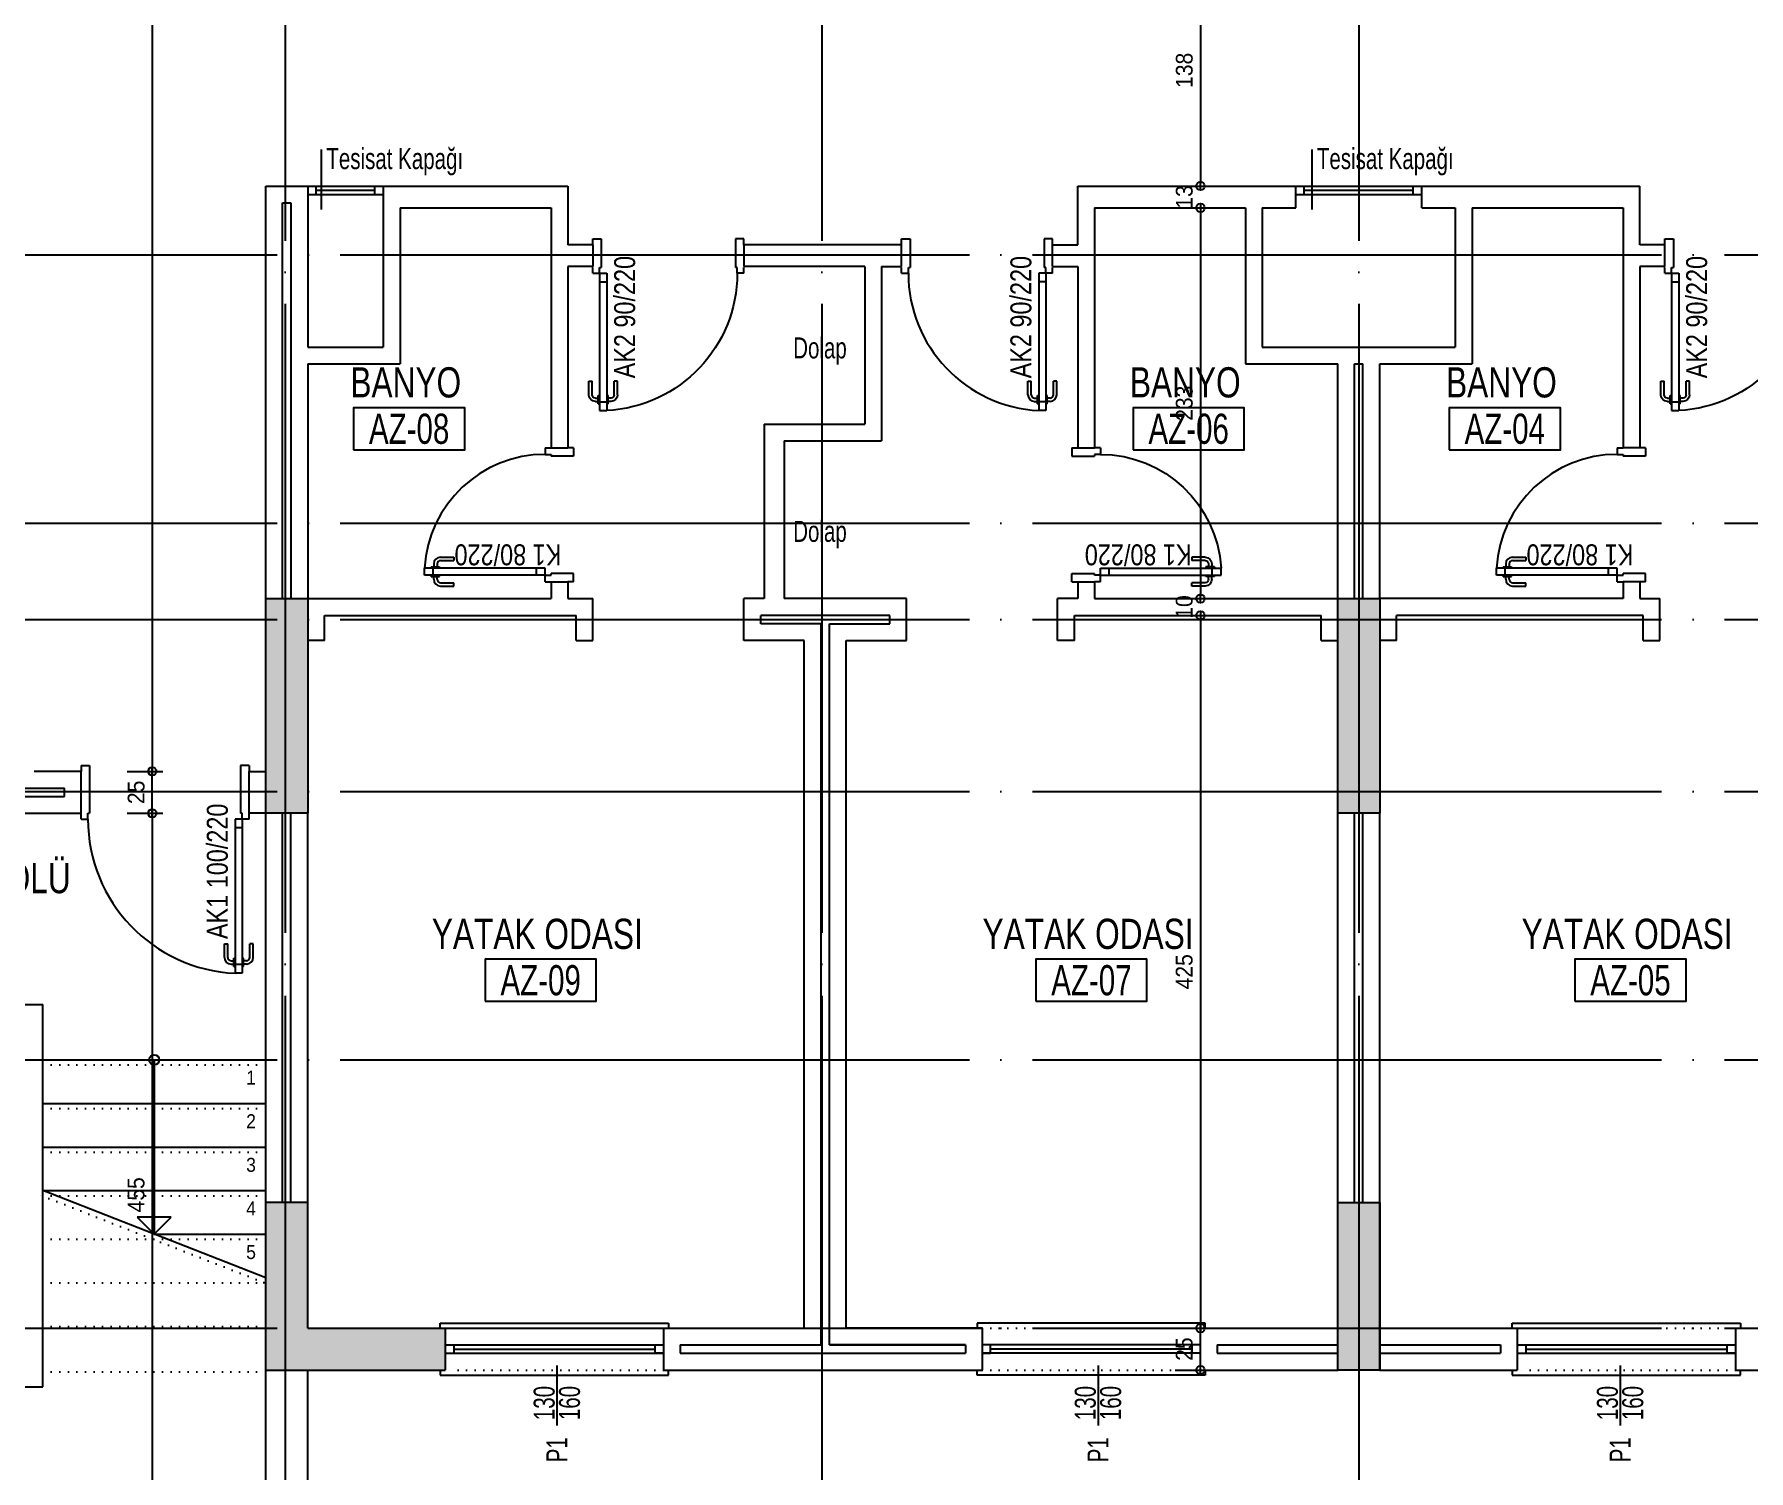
# Model space of a CAD drawing. Extents: x 460786 to 545292, y 30998 to 41694.
# Drawn here: x 466680 to 467702, y 38162 to 39019 of the extents above; entities that cross this region are included whole.
import ezdxf
from ezdxf.enums import TextEntityAlignment as Align

# ---------------------------------------------------------------- set-up
doc = ezdxf.new("R2010")
doc.units = 0
doc.header["$LTSCALE"] = 50
doc.header["$MEASUREMENT"] = 0
doc.header["$PDMODE"] = 35
doc.linetypes.add('DASHDOT', pattern=[5.5, 5, -0.25, 0, -0.25])
doc.linetypes.add('DASHED', pattern=[0.1, 0, -0.1])
doc.layers.get('0').update_dxf_attribs({"linetype": 'CONTINUOUS'})
doc.layers.get('Defpoints').update_dxf_attribs({"linetype": 'CONTINUOUS'})
for name, color, linetype in [('A-Aks Dikey', 12, 'DASHDOT'), ('A-Aks Yatay', 12, 'DASHDOT'), ('A-Betonarme', 6, 'CONTINUOUS'), ('A-Cam', 160, 'CONTINUOUS'), ('A-Dash', 9, 'DASHED'), ('A-Duvar', 7, 'CONTINUOUS'), ('A-Gör 2', 40, 'CONTINUOUS'), ('A-Kapı', 2, 'CONTINUOUS'), ('A-mahal adi', 1, 'CONTINUOUS'), ('A-mahal no', 4, 'CONTINUOUS'), ('A-Merdiven', 11, 'CONTINUOUS'), ('A-Olcu Ic Dikey', 8, 'CONTINUOUS'), ('A-Poz-Kapı', 4, 'CONTINUOUS'), ('A-Poz-Pen', 4, 'CONTINUOUS'), ('A-Tarama 1', 9, 'CONTINUOUS'), ('A-Yazı 2', 205, 'CONTINUOUS'), ('A-Yazı Merdiven', 4, 'CONTINUOUS')]:
    doc.layers.add(name, color=color, linetype=linetype)
doc.styles.add('blkan', font='arial.ttf', dxfattribs={"width": 0.9, "height": 12.5})
doc.styles.get("Standard").update_dxf_attribs({"font": 'arial.ttf', "width": 0.9})
doc.dimstyles.new('EXIT', dxfattribs={"dimscale": 50, "dimtxt": 0.23, "dimasz": 0.03, "dimexe": 0.125, "dimexo": 0.5, "dimgap": 0.09, "dimtad": 1, "dimzin": 1, "dimdsep": 46, "dimtxsty": 'Standard', "dimblk": 'TICK', "dimcen": 0.2, "dimadec": 0, "dimazin": 0, "dimtfac": 1, "dimtix": 1, "dimtofl": 0, "dimtmove": 2, "dimatfit": 3, "dimldrblk": 'TICK', "dimfxl": 1, "dimtolj": 1, "dimtzin": 1, "dimarcsym": 0})

# ---------------------------------------------------------------- blocks, each defined once
blk = doc.blocks.new('poz-pk1')
blk.add_line((24.33, 28.66), (24.33, -5.74))
at = {"width": 0.7}
for p in [(17.04, 9.96), (31.55, 9.96)]:
    blk.add_attdef('YAZı', text='', height=12, rotation=90, dxfattribs=at).set_placement(p, align=Align.MIDDLE_CENTER)
blk.add_attdef('POZ', text='', height=12, dxfattribs=at).set_placement((24.33, -14.42), align=Align.MIDDLE_CENTER)
blk = doc.blocks.new('kapı L 90p 13.5')
at = {"ltscale": 20}
for p, q in [((1.5, 74.9), (3.2, 74.9)), ((1.5, 72.9), (3.2, 72.9)), ((3.2, 76.4), (4, 76.4)), ((3.2, 76.4), (3.2, 71.4)), ((4, 80.4), (8.2, 80.4)), ((4, -1.5), (4, 80.4)), ((4, 75.2), (8.2, 75.2)), ((8.2, -1.5), (8.2, 80.4)), ((9, 76.4), (8.2, 76.4)), ((9, 76.4), (9, 71.4)), ((10.7, 74.9), (9, 74.9)), ((10.7, 72.9), (9, 72.9)), ((-2.5, 70.9), (-2.5, 62.9)), ((-2.5, 62.9), (-0.5, 62.9)), ((-0.5, 70.9), (-0.5, 62.9)), ((3.2, 71.4), (4, 71.4)), ((3.2, 71.4), (4, 71.4)), ((9, 71.4), (8.2, 71.4)), ((12.7, 70.9), (12.7, 62.9)), ((14.7, 62.9), (12.7, 62.9)), ((14.7, 70.9), (14.7, 62.9)), ((4, 3.7), (8.2, 3.7)), ((0, -1.5), (4, -1.5)), ((0, -1.5), (0, -5)), ((4, -1.5), (8.2, -1.5)), ((4, -1.5), (4, -5)), ((4, -5), (5, -5)), ((5, -22), (5, -5)), ((85, -22), (85, -5)), ((86, -5), (85, -5)), ((90, -1.5), (86, -1.5)), ((86, -1.5), (86, -5)), ((90, -1.5), (90, -5))]:
    blk.add_line(p, q, dxfattribs=at)
for p, q in [((0, -18.5), (0, -22)), ((90, -18.5), (90, -22)), ((0, -22), (5, -22)), ((90, -22), (85, -22))]:
    blk.add_line(p, q)
for centre, radius, start, end in [((1.5, 70.9), 4, 90, 180), ((1.5, 70.9), 2, 90, 180), ((10.7, 70.9), 4, 0, 90), ((10.7, 70.9), 2, 0, 90)]:
    blk.add_arc(centre, radius, start, end, dxfattribs=at)
blk.add_arc((4, -1.5), 82, 0, 87.0641)
at = {"layer": 'A-Poz-Kapı', "width": 0.8}
blk.add_attdef('POZNO', (25, -18.5), '', height=12.5, rotation=90, dxfattribs=at)
blk = doc.blocks.new('kapı L 80p 10')
at = {"ltscale": 20}
for p, q in [((4, 75.4), (8.2, 75.4)), ((4, 3.5), (4, 75.4)), ((8.2, 3.5), (8.2, 75.4)), ((-2.5, 65.9), (-2.5, 57.9)), ((-0.5, 65.9), (-0.5, 57.9)), ((1.5, 69.9), (3.2, 69.9)), ((1.5, 67.9), (3.2, 67.9)), ((3.2, 71.4), (4, 71.4)), ((3.2, 71.4), (3.2, 66.4)), ((3.2, 66.4), (4, 66.4)), ((3.2, 66.4), (4, 66.4)), ((4, 70.2), (8.2, 70.2)), ((9, 71.4), (8.2, 71.4)), ((9, 66.4), (8.2, 66.4)), ((9, 71.4), (9, 66.4)), ((10.7, 69.9), (9, 69.9)), ((10.7, 67.9), (9, 67.9)), ((12.7, 65.9), (12.7, 57.9)), ((14.7, 65.9), (14.7, 57.9)), ((-2.5, 57.9), (-0.5, 57.9)), ((14.7, 57.9), (12.7, 57.9)), ((0, 3.5), (4, 3.5)), ((0, 3.5), (0, 0)), ((4, 8.7), (8.2, 8.7)), ((4, 3.5), (8.2, 3.5)), ((4, 3.5), (4, 0)), ((80, 3.5), (76, 3.5)), ((76, 3.5), (76, 0)), ((80, 3.5), (80, 0)), ((0, -13.5), (0, -10)), ((4, 0), (5, 0)), ((5, -13.5), (5, 0)), ((75, -13.5), (75, 0)), ((76, 0), (75, 0)), ((80, -13.5), (80, -10)), ((0, -13.5), (5, -13.5)), ((80, -13.5), (75, -13.5))]:
    blk.add_line(p, q, dxfattribs=at)
blk.add_arc((4, 3.5), 72, 360, 86.6558)
for centre, radius, start, end in [((1.5, 65.9), 4, 90, 180), ((1.5, 65.9), 2, 90, 180), ((10.7, 65.9), 4, 0, 90), ((10.7, 65.9), 2, 0, 90)]:
    blk.add_arc(centre, radius, start, end, dxfattribs=at)
at = {"layer": 'A-Poz-Kapı', "width": 0.8}
blk.add_attdef('POZNO', (30.2, -10), '', height=12.5, rotation=90, dxfattribs=at)
blk = doc.blocks.new('mahal adı')
at = {"layer": 'A-mahal no'}
blk.add_lwpolyline([(-75.6, -73.4), (89.9, -73.4), (89.9, -10.9), (-75.6, -10.9)], close=True, dxfattribs=at)
at = {"layer": 'A-mahal adi', "width": 0.75}
for p in [(2.1, 88.8), (2.1, 27)]:
    blk.add_attdef('MAHALADI', text='', height=45, dxfattribs=at).set_placement(p, align=Align.MIDDLE_CENTER)
at = {"layer": 'A-mahal no', "width": 0.7}
blk.add_attdef('MAHALNO', text='', height=45, dxfattribs=at).set_placement((7.1, -42.1), align=Align.MIDDLE_CENTER)
blk = doc.blocks.new('kapı L 100p 25')
at = {"ltscale": 20}
for p, q in [((4, 95.4), (8.2, 95.4)), ((4, 3.5), (4, 95.4)), ((8.2, 3.5), (8.2, 95.4)), ((-2.5, 85.9), (-2.5, 77.9)), ((-0.5, 85.9), (-0.5, 77.9)), ((1.5, 89.9), (3.2, 89.9)), ((1.5, 87.9), (3.2, 87.9)), ((3.2, 91.4), (4, 91.4)), ((3.2, 91.4), (3.2, 86.4)), ((3.2, 86.4), (4, 86.4)), ((3.2, 86.4), (4, 86.4)), ((4, 90.2), (8.2, 90.2)), ((9, 91.4), (8.2, 91.4)), ((9, 86.4), (8.2, 86.4)), ((9, 91.4), (9, 86.4)), ((10.7, 89.9), (9, 89.9)), ((10.7, 87.9), (9, 87.9)), ((12.7, 85.9), (12.7, 77.9)), ((14.7, 85.9), (14.7, 77.9)), ((-2.5, 77.9), (-0.5, 77.9)), ((14.7, 77.9), (12.7, 77.9)), ((0, 3.5), (4, 3.5)), ((0, 3.5), (0, 0)), ((4, 8.7), (8.2, 8.7)), ((4, 3.5), (8.2, 3.5)), ((4, 3.5), (4, 0)), ((100, 3.5), (96, 3.5)), ((96, 3.5), (96, 0)), ((100, 3.5), (100, 0)), ((4, 0), (5, 0)), ((5, -28.5), (5, 0)), ((95, -28.5), (95, 0)), ((96, 0), (95, 0)), ((0, -28.5), (0, -25)), ((0, -28.5), (5, -28.5)), ((100, -28.5), (95, -28.5)), ((100, -28.5), (100, -25))]:
    blk.add_line(p, q, dxfattribs=at)
blk.add_arc((4, 3.5), 92, 0, 87.3834)
for centre, radius, start, end in [((1.5, 85.9), 4, 90, 180), ((1.5, 85.9), 2, 90, 180), ((10.7, 85.9), 4, 0, 90), ((10.7, 85.9), 2, 0, 90)]:
    blk.add_arc(centre, radius, start, end, dxfattribs=at)
at = {"layer": 'A-Poz-Kapı', "width": 0.8}
blk.add_attdef('POZNO', (30.2, -13.5), '', height=12.5, rotation=90, dxfattribs=at)
blk = doc.blocks.new('TICK', base_point=(53.7, 38.06))
blk.add_line((55.37, 38.06), (52.04, 38.06))
blk.add_circle((53.7, 38.06), 1.67)
blk = doc.blocks.new('*D685')
at = {"layer": 'A-Olcu Ic Dikey', "color": 0, "lineweight": -2, "transparency": 16777216}
for p, q in [((466735.5, 40806.5), (466756.8, 40806.5)), ((466750.5, 40805), (466750.5, 38581)), ((466735.5, 38579.5), (466756.8, 38579.5))]:
    blk.add_line(p, q, dxfattribs=at)
at = {"layer": 'Defpoints', "color": 0, "transparency": 16777216}
for p in [(466710.5, 40806.5), (466710.5, 38579.5), (466750.5, 38579.5)]:
    blk.add_point(p, dxfattribs=at)
at = {"layer": 'A-Olcu Ic Dikey', "color": 0, "lineweight": -2, "transparency": 16777216, "xscale": 1.5, "yscale": 1.5, "zscale": 1.5}
for p, rotation in [((466750.5, 40806.5), 90), ((466750.5, 38579.5), 270)]:
    blk.add_blockref('TICK', p, dxfattribs=dict(at, rotation=rotation))
at = {"layer": 'A-Olcu Ic Dikey', "color": 0, "transparency": 16777216, "insert": (466741, 39693), "char_height": 10, "attachment_point": 5, "rotation": 90}
blk.add_mtext('\\A1;2227', dxfattribs=at)
blk = doc.blocks.new('*D686')
at = {"layer": 'A-Olcu Ic Dikey', "color": 0, "lineweight": -2, "transparency": 16777216}
for p, q in [((466735.5323, 38579.50245), (466756.7823, 38579.50245)), ((466750.5323, 38556.00245), (466750.5323, 38578.00245)), ((466735.5323, 38554.50245), (466756.7823, 38554.50245))]:
    blk.add_line(p, q, dxfattribs=at)
at = {"layer": 'Defpoints', "color": 0, "transparency": 16777216}
for p in [(466710.5323, 38579.50245), (466750.5323, 38579.50245), (466710.5323, 38554.50245)]:
    blk.add_point(p, dxfattribs=at)
at = {"layer": 'A-Olcu Ic Dikey', "color": 0, "lineweight": -2, "transparency": 16777216, "xscale": 1.5, "yscale": 1.5, "zscale": 1.5}
for p, rotation in [((466750.5323, 38579.50245), 90), ((466750.5323, 38554.50245), 270)]:
    blk.add_blockref('TICK', p, dxfattribs=dict(at, rotation=rotation))
at = {"layer": 'A-Olcu Ic Dikey', "color": 0, "transparency": 16777216, "insert": (466740.92657, 38567.00245), "char_height": 10, "attachment_point": 5, "rotation": 90}
blk.add_mtext('\\A1;25', dxfattribs=at)
blk = doc.blocks.new('*D687')
at = {"layer": 'A-Olcu Ic Dikey', "color": 0, "lineweight": -2, "transparency": 16777216}
for p, q in [((466735.5, 38554.5), (466756.8, 38554.5)), ((466750.5, 38553), (466750.5, 38101)), ((466735.5, 38099.5), (466756.8, 38099.5))]:
    blk.add_line(p, q, dxfattribs=at)
at = {"layer": 'Defpoints', "color": 0, "transparency": 16777216}
for p in [(466710.5, 38554.5), (466710.5, 38099.5), (466750.5, 38099.5)]:
    blk.add_point(p, dxfattribs=at)
at = {"layer": 'A-Olcu Ic Dikey', "color": 0, "lineweight": -2, "transparency": 16777216, "xscale": 1.5, "yscale": 1.5, "zscale": 1.5}
for p, rotation in [((466750.5, 38554.5), 90), ((466750.5, 38099.5), 270)]:
    blk.add_blockref('TICK', p, dxfattribs=dict(at, rotation=rotation))
at = {"layer": 'A-Olcu Ic Dikey', "color": 0, "transparency": 16777216, "insert": (466740.9, 38327), "char_height": 10, "attachment_point": 5, "rotation": 90}
blk.add_mtext('\\A1;455', dxfattribs=at)
blk = doc.blocks.new('*D689')
at = {"layer": 'A-Olcu Ic Dikey', "color": 0, "lineweight": -2, "transparency": 16777216}
for p, q in [((467360.26795, 38672.50245), (467381.51795, 38672.50245)), ((467375.26795, 38671.00245), (467375.26795, 38249.00245)), ((467360.26795, 38247.50245), (467381.51795, 38247.50245))]:
    blk.add_line(p, q, dxfattribs=at)
at = {"layer": 'Defpoints', "color": 0, "transparency": 16777216}
for p in [(467335.26795, 38672.50245), (467335.26795, 38247.50245), (467375.26795, 38247.50245)]:
    blk.add_point(p, dxfattribs=at)
at = {"layer": 'A-Olcu Ic Dikey', "color": 0, "lineweight": -2, "transparency": 16777216, "xscale": 1.5, "yscale": 1.5, "zscale": 1.5}
for p, rotation in [((467375.26795, 38672.50245), 90), ((467375.26795, 38247.50245), 270)]:
    blk.add_blockref('TICK', p, dxfattribs=dict(at, rotation=rotation))
at = {"layer": 'A-Olcu Ic Dikey', "color": 0, "transparency": 16777216, "insert": (467365.66222, 38460.00245), "char_height": 10, "attachment_point": 5, "rotation": 90}
blk.add_mtext('\\A1;425', dxfattribs=at)
blk = doc.blocks.new('*D690')
at = {"layer": 'A-Olcu Ic Dikey', "color": 0, "lineweight": -2, "transparency": 16777216}
for p, q in [((467360.26795, 38247.50245), (467381.51795, 38247.50245)), ((467375.26795, 38224.00245), (467375.26795, 38246.00245)), ((467360.26795, 38222.50245), (467381.51795, 38222.50245))]:
    blk.add_line(p, q, dxfattribs=at)
at = {"layer": 'Defpoints', "color": 0, "transparency": 16777216}
for p in [(467335.26795, 38247.50245), (467375.26795, 38247.50245), (467335.26795, 38222.50245)]:
    blk.add_point(p, dxfattribs=at)
at = {"layer": 'A-Olcu Ic Dikey', "color": 0, "lineweight": -2, "transparency": 16777216, "xscale": 1.5, "yscale": 1.5, "zscale": 1.5}
for p, rotation in [((467375.26795, 38247.50245), 90), ((467375.26795, 38222.50245), 270)]:
    blk.add_blockref('TICK', p, dxfattribs=dict(at, rotation=rotation))
at = {"layer": 'A-Olcu Ic Dikey', "color": 0, "transparency": 16777216, "insert": (467365.66222, 38235.00245), "char_height": 10, "attachment_point": 5, "rotation": 90}
blk.add_mtext('\\A1;25', dxfattribs=at)
blk = doc.blocks.new('*D691')
at = {"layer": 'A-Olcu Ic Dikey', "color": 0, "lineweight": -2, "transparency": 16777216}
for p, q in [((467360.26795, 38682.50245), (467381.51795, 38682.50245)), ((467375.26795, 38684.00245), (467375.26795, 38685.50245)), ((467360.26795, 38672.50245), (467381.51795, 38672.50245)), ((467375.26795, 38671.00245), (467375.26795, 38669.50245))]:
    blk.add_line(p, q, dxfattribs=at)
at = {"layer": 'Defpoints', "color": 0, "transparency": 16777216}
for p in [(467335.26795, 38682.50245), (467375.26795, 38682.50245), (467335.26795, 38672.50245)]:
    blk.add_point(p, dxfattribs=at)
at = {"layer": 'A-Olcu Ic Dikey', "color": 0, "lineweight": -2, "transparency": 16777216, "xscale": 1.5, "yscale": 1.5, "zscale": 1.5}
for p, rotation in [((467375.26795, 38682.50245), 270), ((467375.26795, 38672.50245), 90)]:
    blk.add_blockref('TICK', p, dxfattribs=dict(at, rotation=rotation))
at = {"layer": 'A-Olcu Ic Dikey', "color": 0, "transparency": 16777216, "insert": (467365.66222, 38677.50245), "char_height": 10, "attachment_point": 5, "rotation": 90}
blk.add_mtext('\\A1;10', dxfattribs=at)
blk = doc.blocks.new('*D692')
at = {"layer": 'A-Olcu Ic Dikey', "color": 0, "lineweight": -2, "transparency": 16777216}
for p, q in [((467360.3, 38915.5), (467381.5, 38915.5)), ((467375.3, 38914), (467375.3, 38684)), ((467360.3, 38682.5), (467381.5, 38682.5))]:
    blk.add_line(p, q, dxfattribs=at)
at = {"layer": 'Defpoints', "color": 0, "transparency": 16777216}
for p in [(467335.3, 38915.5), (467335.3, 38682.5), (467375.3, 38682.5)]:
    blk.add_point(p, dxfattribs=at)
at = {"layer": 'A-Olcu Ic Dikey', "color": 0, "lineweight": -2, "transparency": 16777216, "xscale": 1.5, "yscale": 1.5, "zscale": 1.5}
for p, rotation in [((467375.3, 38915.5), 90), ((467375.3, 38682.5), 270)]:
    blk.add_blockref('TICK', p, dxfattribs=dict(at, rotation=rotation))
at = {"layer": 'A-Olcu Ic Dikey', "color": 0, "transparency": 16777216, "insert": (467365.7, 38799), "char_height": 10, "attachment_point": 5, "rotation": 90}
blk.add_mtext('\\A1;233', dxfattribs=at)
blk = doc.blocks.new('*D693')
at = {"layer": 'A-Olcu Ic Dikey', "color": 0, "lineweight": -2, "transparency": 16777216}
for p, q in [((467360.3, 38928.5), (467381.5, 38928.5)), ((467375.3, 38930), (467375.3, 38931.5)), ((467360.3, 38915.5), (467381.5, 38915.5)), ((467375.3, 38914), (467375.3, 38912.5))]:
    blk.add_line(p, q, dxfattribs=at)
at = {"layer": 'Defpoints', "color": 0, "transparency": 16777216}
for p in [(467335.3, 38928.5), (467375.3, 38928.5), (467335.3, 38915.5)]:
    blk.add_point(p, dxfattribs=at)
at = {"layer": 'A-Olcu Ic Dikey', "color": 0, "lineweight": -2, "transparency": 16777216, "xscale": 1.5, "yscale": 1.5, "zscale": 1.5}
for p, rotation in [((467375.3, 38928.5), 270), ((467375.3, 38915.5), 90)]:
    blk.add_blockref('TICK', p, dxfattribs=dict(at, rotation=rotation))
at = {"layer": 'A-Olcu Ic Dikey', "color": 0, "transparency": 16777216, "insert": (467365.7, 38922), "char_height": 10, "attachment_point": 5, "rotation": 90}
blk.add_mtext('\\A1;13', dxfattribs=at)
blk = doc.blocks.new('*D694')
at = {"layer": 'A-Olcu Ic Dikey', "color": 0, "lineweight": -2, "transparency": 16777216}
for p, q in [((467360.3, 39066.5), (467381.5, 39066.5)), ((467375.3, 39065), (467375.3, 38930)), ((467360.3, 38928.5), (467381.5, 38928.5))]:
    blk.add_line(p, q, dxfattribs=at)
at = {"layer": 'Defpoints', "color": 0, "transparency": 16777216}
for p in [(467335.3, 39066.5), (467335.3, 38928.5), (467375.3, 38928.5)]:
    blk.add_point(p, dxfattribs=at)
at = {"layer": 'A-Olcu Ic Dikey', "color": 0, "lineweight": -2, "transparency": 16777216, "xscale": 1.5, "yscale": 1.5, "zscale": 1.5}
for p, rotation in [((467375.3, 39066.5), 90), ((467375.3, 38928.5), 270)]:
    blk.add_blockref('TICK', p, dxfattribs=dict(at, rotation=rotation))
at = {"layer": 'A-Olcu Ic Dikey', "color": 0, "transparency": 16777216, "insert": (467365.7, 38997.5), "char_height": 10, "attachment_point": 5, "rotation": 90}
blk.add_mtext('\\A1;138', dxfattribs=at)

msp = doc.modelspace()

# ---------------------------------------------------------------- hatches: boundary and pattern name
at = {"layer": 'A-Tarama 1'}
h = msp.add_hatch(dxfattribs=at)
h.set_pattern_fill('ANSI33', color=256, scale=30, angle=180, style=0)
h.set_pattern_definition([(225, (696.577, 0), (5.30330086, -5.30330086), []), (225, (691.274, 6e-16), (5.30330086, -5.30330086), [3.75, -1.875])])
h.paths.add_polyline_path([(465995.17, 40179.5), (465920.17, 40179.5), (465920.17, 40154.5), (465995.17, 40154.5)])
h.paths.add_polyline_path([(465945.17, 40474.5), (466070.17, 40474.5), (466070.17, 40499.5), (465920.17, 40499.5), (465920.17, 40392.5), (465945.17, 40392.5)])
h.paths.add_polyline_path([(466430.17, 40499.5), (466333.17, 40499.5), (466333.17, 40474.5), (466430.17, 40474.5)])
h.paths.add_polyline_path([(466685.17, 40499.5), (466660.17, 40499.5), (466660.17, 40371.5), (466685.17, 40371.5)])
h.paths.add_polyline_path([(466430.17, 39860), (466333.17, 39860), (466333.17, 39835), (466430.17, 39835)])
h.paths.add_polyline_path([(466070.17, 39860), (465970.17, 39860), (465970.17, 39835), (466070.17, 39835)])
h.paths.add_polyline_path([(466070.17, 39220), (465970.17, 39220), (465970.17, 39195), (466070.17, 39195)])
h.paths.add_polyline_path([(466430.17, 39220), (466333.17, 39220), (466333.17, 39195), (466430.17, 39195)])
h.paths.add_polyline_path([(465995.17, 38899.5), (465920.17, 38899.5), (465920.17, 38874.5), (465945.17, 38874.5), (465995.17, 38874.5)])
h.paths.add_polyline_path([(466070.17, 38579.5), (465945.17, 38579.5), (465945.17, 38654.5), (465920.17, 38654.5), (465920.17, 38554.5), (466070.17, 38554.5)])
h.paths.add_polyline_path([(466523.17, 38579.5), (466333.17, 38579.5), (466333.17, 38554.5), (466523.17, 38554.5)])
h.paths.add_polyline_path([(466843.17, 38099.5), (466498.17, 38099.5), (466498.17, 38074.5), (466843.17, 38074.5)])
h.paths.add_polyline_path([(466523.17, 38322.5), (466498.17, 38322.5), (466498.17, 38222.5), (466523.17, 38222.5)])
h.paths.add_polyline_path([(466925.17, 38247.5), (466843.17, 38247.5), (466843.17, 38322.5), (466818.17, 38322.5), (466818.17, 38222.5), (466925.17, 38222.5)])
h.paths.add_polyline_path([(466843.17, 38682.5), (466818.17, 38682.5), (466818.17, 38554.5), (466843.17, 38554.5)])
h.paths.add_polyline_path([(467170.17, 38114.5), (467130.17, 38114.5), (467130.17, 38074.5), (467170.17, 38074.5)])
h.paths.add_polyline_path([(467490.17, 38114.5), (467450.17, 38114.5), (467450.17, 38074.5), (467490.17, 38074.5)])
h.paths.add_polyline_path([(467482.17, 38322.5), (467457.17, 38322.5), (467457.17, 38222.5), (467482.17, 38222.5)])
h.paths.add_polyline_path([(467482.17, 38682.5), (467457.17, 38682.5), (467457.17, 38554.5), (467482.17, 38554.5)])
h.paths.add_polyline_path([(468123.17, 38682.5), (468098.17, 38682.5), (468098.17, 38554.5), (468123.17, 38554.5)])
h.paths.add_polyline_path([(468123.17, 38322.5), (468098.17, 38322.5), (468098.17, 38222.5), (468123.17, 38222.5)])
h.paths.add_polyline_path([(468123.17, 38114.5), (468090.17, 38114.5), (468090.17, 38074.5), (468123.17, 38074.5)])
h.paths.add_polyline_path([(467810.17, 38114.5), (467770.17, 38114.5), (467770.17, 38074.5), (467810.17, 38074.5)])
h.paths.add_polyline_path([(468166.17, 38746.5), (468133.17, 38746.5), (468133.17, 38706.5), (468166.17, 38706.5)])
h.paths.add_polyline_path([(468166.17, 39066.5), (468133.17, 39066.5), (468133.17, 39026.5), (468166.17, 39026.5)])
h.paths.add_polyline_path([(468123.17, 39066.5), (468098.17, 39066.5), (467933.17, 39066.5), (467933.17, 39041.5), (468083.17, 39041.5), (468083.17, 39026.5), (468123.17, 39026.5)])
h.paths.add_polyline_path([(467163.17, 39066.5), (466818.17, 39066.5), (466818.17, 39041.5), (467163.17, 39041.5)])
h.paths.add_polyline_path([(467491.17, 39081.5), (467451.17, 39081.5), (467451.17, 39041.5), (467491.17, 39041.5)])
h.paths.add_polyline_path([(467491.17, 39406.5), (467451.17, 39406.5), (467451.17, 39366.5), (467491.17, 39366.5)])
h.paths.add_polyline_path([(467178.17, 39406.5), (467138.17, 39406.5), (467138.17, 39366.5), (467178.17, 39366.5)])
h.paths.add_polyline_path([(466843.17, 39406.5), (466803.17, 39406.5), (466803.17, 39366.5), (466843.17, 39366.5)])
h.paths.add_polyline_path([(466843.17, 39686.5), (466803.17, 39686.5), (466803.17, 39646.5), (466843.17, 39646.5)])
h.paths.add_polyline_path([(466843.17, 39862.5), (466843.17, 40011.5), (466818.17, 40011.5), (466818.17, 39832.5), (466843.17, 39832.5)])
h.paths.add_polyline_path([(467163.17, 40011.5), (467138.17, 40011.5), (467138.17, 39832.5), (467163.17, 39832.5)])
h.paths.add_polyline_path([(467178.17, 39686.5), (467138.17, 39686.5), (467138.17, 39646.5), (467178.17, 39646.5)])
h.paths.add_polyline_path([(467491.17, 39686.5), (467451.17, 39686.5), (467451.17, 39646.5), (467491.17, 39646.5)])
h.paths.add_polyline_path([(467491.17, 40011.5), (467451.17, 40011.5), (467451.17, 39971.5), (467491.17, 39971.5)])
h.paths.add_polyline_path([(468123.17, 40026.5), (468083.17, 40026.5), (468083.17, 40011.5), (467933.17, 40011.5), (467933.17, 39986.5), (468123.17, 39986.5)])
h.paths.add_polyline_path([(468123.17, 39706.5), (468083.17, 39706.5), (468083.17, 39666.5), (468123.17, 39666.5)])
h.paths.add_polyline_path([(468166.17, 39706.5), (468133.17, 39706.5), (468133.17, 39666.5), (468166.17, 39666.5)])
h.paths.add_polyline_path([(468166.17, 40026.5), (468133.17, 40026.5), (468133.17, 39986.5), (468166.17, 39986.5)])
h.paths.add_polyline_path([(468123.17, 39386.5), (468083.17, 39386.5), (468083.17, 39346.5), (468123.17, 39346.5)])
h.paths.add_polyline_path([(468123.17, 40507.5), (468098.17, 40507.5), (468098.17, 40371.5), (468123.17, 40371.5)])
h.paths.add_polyline_path([(468123.17, 40831.5), (468015.17, 40831.5), (468015.17, 40806.5), (468098.17, 40806.5), (468098.17, 40727.5), (468123.17, 40727.5)])
h.paths.add_polyline_path([(468123.17, 40978.5), (468091.17, 40978.5), (468091.17, 40938.5), (468123.17, 40938.5)])
h.paths.add_polyline_path([(468165.17, 40978.5), (468133.17, 40978.5), (468133.17, 40938.5), (468165.17, 40938.5)])
h.paths.add_polyline_path([(467811.17, 40978.5), (467771.17, 40978.5), (467771.17, 40938.5), (467811.17, 40938.5)])
h.paths.add_polyline_path([(467491.17, 40978.5), (467451.17, 40978.5), (467451.17, 40938.5), (467491.17, 40938.5)])
h.paths.add_polyline_path([(467483.17, 40831.5), (467458.17, 40831.5), (467458.17, 40727.5), (467483.17, 40727.5)])
h.paths.add_polyline_path([(467483.17, 40495.5), (467458.17, 40495.5), (467458.17, 40384.5), (467458.17, 40371.5), (467483.17, 40371.5)])
h.paths.add_polyline_path([(466843.17, 40507.5), (466818.17, 40507.5), (466818.17, 40371.5), (466843.17, 40371.5)])
h.paths.add_polyline_path([(466926.17, 40831.5), (466818.17, 40831.5), (466818.17, 40727.5), (466843.17, 40727.5), (466843.17, 40806.5), (466926.17, 40806.5)])
h.paths.add_polyline_path([(466851.17, 40978.5), (466818.17, 40978.5), (466818.17, 40938.5), (466851.17, 40938.5)])
h.paths.add_polyline_path([(467171.17, 40978.5), (467131.17, 40978.5), (467131.17, 40938.5), (467171.17, 40938.5)])

# ---------------------------------------------------------------- linework, layer by layer
at = {"layer": 'A-Aks Dikey', "ltscale": 1.5}
for p, q in [((466829.67, 41333.83), (466829.67, 37667.36)), ((467149.67, 41333.83), (467149.67, 37667.36)), ((467469.67, 41333.83), (467469.67, 37667.36))]:
    msp.add_line(p, q, dxfattribs=at)
at = {"layer": 'A-Aks Yatay', "ltscale": 1.5}
for p, q in [((465624.75, 38887.5), (468533.89, 38887.5)), ((465624.75, 38727.5), (468533.89, 38727.5)), ((465624.75, 38670), (468533.89, 38670)), ((465624.75, 38567.5), (468533.89, 38567.5)), ((465624.75, 38407.5), (468533.89, 38407.5)), ((465624.75, 38247.5), (468533.89, 38247.5))]:
    msp.add_line(p, q, dxfattribs=at)
at = {"layer": 'A-Betonarme'}
for p, q in [((466818.17, 38222.5), (466818.17, 38322.5)), ((466843.17, 38322.5), (466818.17, 38322.5)), ((466843.17, 38247.5), (466843.17, 38322.5)), ((467457.17, 38222.5), (467457.17, 38322.5)), ((467457.17, 38322.5), (467482.17, 38322.5)), ((467482.17, 38222.5), (467482.17, 38322.5)), ((466843.17, 38247.5), (466925.17, 38247.5)), ((466843.17, 38247.5), (466925.17, 38247.5)), ((466925.17, 38247.5), (466925.17, 38222.5)), ((466925.17, 38247.5), (466925.17, 38222.5)), ((466818.17, 38222.5), (466925.17, 38222.5))]:
    msp.add_line(p, q, dxfattribs=at)
for points in [[(466818.17, 38682.5), (466843.17, 38682.5), (466843.17, 38554.5), (466818.17, 38554.5)], [(467457.17, 38682.5), (467482.17, 38682.5), (467482.17, 38554.5), (467457.17, 38554.5)], [(467457.17, 38322.5), (467482.17, 38322.5), (467482.17, 38222.5), (467457.17, 38222.5)]]:
    msp.add_lwpolyline(points, close=True, dxfattribs=at)
at = {"layer": 'A-Cam'}
for p, q in [((466843.17, 38928.5), (466888.17, 38928.5)), ((466848.17, 38923.5), (466848.17, 38928.5)), ((466848.17, 38926), (466883.17, 38926)), ((466883.17, 38923.5), (466883.17, 38928.5)), ((467432.17, 38928.5), (467507.17, 38928.5)), ((467437.17, 38923.5), (467437.17, 38928.5)), ((467437.17, 38926), (467502.17, 38926)), ((467502.17, 38923.5), (467502.17, 38928.5)), ((466843.17, 38923.5), (466888.17, 38923.5)), ((467432.17, 38923.5), (467507.17, 38923.5)), ((466925.17, 38237.5), (467055.17, 38237.5)), ((466925.17, 38232.5), (467055.17, 38232.5)), ((466930.17, 38235), (467050.17, 38235)), ((467375.17, 38237.5), (467245.17, 38237.5)), ((467375.17, 38232.5), (467245.17, 38232.5)), ((467370.17, 38235), (467250.17, 38235)), ((467564.17, 38237.5), (467694.17, 38237.5)), ((467564.17, 38232.5), (467694.17, 38232.5)), ((467569.17, 38235), (467689.17, 38235))]:
    msp.add_line(p, q, dxfattribs=at)
for points in [[(466925.17, 38237.5), (466930.17, 38237.5), (466930.17, 38232.5)], [(467055.17, 38232.5), (467050.17, 38232.5), (467050.17, 38237.5)], [(467245.17, 38232.5), (467250.17, 38232.5), (467250.17, 38237.5)], [(467375.17, 38237.5), (467370.17, 38237.5), (467370.17, 38232.5)], [(467564.17, 38237.5), (467569.17, 38237.5), (467569.17, 38232.5)], [(467694.17, 38232.5), (467689.17, 38232.5), (467689.17, 38237.5)]]:
    msp.add_lwpolyline(points, dxfattribs=at)
at = {"layer": 'A-Dash'}
for p, q in [((466685.17, 38404.5), (466818.17, 38404.5)), ((466685.17, 38378.5), (466818.17, 38378.5)), ((466685.17, 38352.5), (466818.17, 38352.5)), ((466817.08, 38274.71), (466684.08, 38326.71)), ((466685.17, 38326.5), (466818.17, 38326.5)), ((466685.17, 38300.5), (466818.17, 38300.5)), ((466685.17, 38274.5), (466818.17, 38274.5)), ((466685.17, 38248.5), (466818.17, 38248.5)), ((467055.17, 38247.5), (466925.17, 38247.5)), ((467245.17, 38247.5), (467375.17, 38247.5)), ((467694.17, 38247.5), (467564.17, 38247.5)), ((466685.17, 38221.5), (466818.17, 38221.5)), ((467055.17, 38222.5), (466925.17, 38222.5)), ((467245.17, 38222.5), (467375.17, 38222.5)), ((467694.17, 38222.5), (467564.17, 38222.5))]:
    msp.add_line(p, q, dxfattribs=at)
at = {"layer": 'A-Duvar'}
for p, q in [((466818.17, 38682.5), (466818.17, 38928.5)), ((466818.17, 38928.5), (466843.17, 38928.5)), ((466843.17, 38928.5), (466843.17, 38832.5)), ((466888.17, 38928.5), (466998.17, 38928.5)), ((466888.17, 38928.5), (466888.17, 38832.5)), ((466998.17, 38928.5), (466998.17, 38893.5)), ((467302.17, 38893.5), (467302.17, 38928.5)), ((467302.17, 38928.5), (467432.17, 38928.5)), ((467432.17, 38915.5), (467432.17, 38928.5)), ((467507.17, 38915.5), (467507.17, 38928.5)), ((467507.17, 38928.5), (467637.17, 38928.5)), ((467637.17, 38893.5), (467637.17, 38928.5)), ((466828.17, 38682.5), (466828.17, 38918.5)), ((466828.17, 38918.5), (466833.17, 38918.5)), ((466833.17, 38918.5), (466833.17, 38682.5)), ((466898.17, 38915.5), (466898.17, 38822.5)), ((466898.17, 38915.5), (466988.17, 38915.5)), ((466988.17, 38915.5), (466988.17, 38772.5)), ((467312.17, 38915.5), (467402.17, 38915.5)), ((467312.17, 38915.5), (467312.17, 38772.5)), ((467402.17, 38915.5), (467402.17, 38822.5)), ((467412.17, 38915.5), (467412.17, 38832.5)), ((467412.17, 38915.5), (467432.17, 38915.5)), ((467507.17, 38915.5), (467527.17, 38915.5)), ((467527.17, 38915.5), (467527.17, 38832.5)), ((467537.17, 38915.5), (467537.17, 38822.5)), ((467537.17, 38915.5), (467627.17, 38915.5)), ((467627.17, 38915.5), (467627.17, 38772.5)), ((467013.17, 38893.5), (466998.17, 38893.5)), ((467013.17, 38893.5), (467013.17, 38880.5)), ((467197.17, 38893.5), (467103.17, 38893.5)), ((467103.17, 38893.5), (467103.17, 38880.5)), ((467197.17, 38880.5), (467197.17, 38893.5)), ((467287.17, 38880.5), (467287.17, 38893.5)), ((467287.17, 38893.5), (467302.17, 38893.5)), ((467652.17, 38893.5), (467637.17, 38893.5)), ((467652.17, 38880.5), (467652.17, 38893.5)), ((466998.17, 38880.5), (466998.17, 38772.5)), ((467013.17, 38880.5), (466998.17, 38880.5)), ((467175.17, 38880.5), (467103.17, 38880.5)), ((467175.17, 38880.5), (467175.17, 38786.5)), ((467185.17, 38880.5), (467185.17, 38776.5)), ((467185.17, 38880.5), (467197.17, 38880.5)), ((467287.17, 38880.5), (467302.17, 38880.5)), ((467302.17, 38880.5), (467302.17, 38772.5)), ((467652.17, 38880.5), (467637.17, 38880.5)), ((467637.17, 38880.5), (467637.17, 38772.5)), ((466843.17, 38832.5), (466888.17, 38832.5)), ((467412.17, 38832.5), (467527.17, 38832.5)), ((466843.17, 38822.5), (466898.17, 38822.5)), ((466843.17, 38822.5), (466843.17, 38682.5)), ((467402.17, 38822.5), (467457.17, 38822.5)), ((467457.17, 38682.5), (467457.17, 38822.5)), ((467467.17, 38822.5), (467472.17, 38822.5)), ((467467.17, 38682.5), (467467.17, 38822.5)), ((467472.17, 38682.5), (467472.17, 38822.5)), ((467482.17, 38682.5), (467482.17, 38822.5)), ((467482.17, 38822.5), (467537.17, 38822.5)), ((467115.17, 38786.5), (467115.17, 38682.5)), ((467115.17, 38786.5), (467175.17, 38786.5)), ((466988.17, 38772.5), (466998.17, 38772.5)), ((467127.17, 38776.5), (467127.17, 38682.5)), ((467127.17, 38776.5), (467185.17, 38776.5)), ((467302.17, 38772.5), (467312.17, 38772.5)), ((467637.17, 38772.5), (467627.17, 38772.5)), ((466988.17, 38692.5), (466998.17, 38692.5)), ((466988.17, 38692.5), (466988.17, 38682.5)), ((466998.17, 38692.5), (466998.17, 38682.5)), ((467302.17, 38692.5), (467312.17, 38692.5)), ((467302.17, 38692.5), (467302.17, 38682.5)), ((467312.17, 38692.5), (467312.17, 38682.5)), ((467627.17, 38692.5), (467627.17, 38682.5)), ((467637.17, 38692.5), (467627.17, 38692.5)), ((467637.17, 38692.5), (467637.17, 38682.5)), ((466843.17, 38682.5), (466988.17, 38682.5)), ((466998.17, 38682.5), (467013.17, 38682.5)), ((467013.17, 38657.5), (467013.17, 38682.5)), ((467103.17, 38657.5), (467103.17, 38682.5)), ((467115.17, 38682.5), (467103.17, 38682.5)), ((467200.17, 38682.5), (467127.17, 38682.5)), ((467200.17, 38657.5), (467200.17, 38682.5)), ((467290.17, 38657.5), (467290.17, 38682.5)), ((467302.17, 38682.5), (467290.17, 38682.5)), ((467312.17, 38682.5), (467457.17, 38682.5)), ((467627.17, 38682.5), (467482.17, 38682.5)), ((467637.17, 38682.5), (467649.17, 38682.5)), ((467649.17, 38657.5), (467649.17, 38682.5)), ((466853.17, 38672.5), (467003.17, 38672.5)), ((466853.17, 38657.5), (466853.17, 38672.5)), ((467003.17, 38657.5), (467003.17, 38672.5)), ((467190.17, 38672.5), (467113.17, 38672.5)), ((467113.17, 38667.5), (467113.17, 38672.5)), ((467190.17, 38667.5), (467190.17, 38672.5)), ((467300.17, 38657.5), (467300.17, 38672.5)), ((467300.17, 38672.5), (467447.17, 38672.5)), ((467447.17, 38657.5), (467447.17, 38672.5)), ((467639.17, 38672.5), (467492.17, 38672.5)), ((467492.17, 38657.5), (467492.17, 38672.5)), ((467639.17, 38657.5), (467639.17, 38672.5)), ((467149.17, 38667.5), (467113.17, 38667.5)), ((467149.17, 38237.5), (467149.17, 38667.5)), ((467154.17, 38237.5), (467154.17, 38667.5)), ((467154.17, 38667.5), (467190.17, 38667.5)), ((466853.17, 38657.5), (466843.17, 38657.5)), ((467003.17, 38657.5), (467013.17, 38657.5)), ((467139.17, 38657.5), (467103.17, 38657.5)), ((467139.17, 38247.5), (467139.17, 38657.5)), ((467164.17, 38247.5), (467164.17, 38657.5)), ((467164.17, 38657.5), (467200.17, 38657.5)), ((467300.17, 38657.5), (467290.17, 38657.5)), ((467447.17, 38657.5), (467457.17, 38657.5)), ((467492.17, 38657.5), (467482.17, 38657.5)), ((467639.17, 38657.5), (467649.17, 38657.5)), ((466708.17, 38579.5), (466680.17, 38579.5)), ((466708.17, 38554.5), (466708.17, 38579.5)), ((466808.17, 38554.5), (466808.17, 38579.5)), ((466808.17, 38579.5), (466818.17, 38579.5)), ((466670.17, 38569.5), (466698.17, 38569.5)), ((466698.17, 38564.5), (466698.17, 38569.5)), ((466523.17, 38564.5), (466698.17, 38564.5)), ((466523.17, 38554.5), (466708.17, 38554.5)), ((466818.17, 38554.5), (466808.17, 38554.5)), ((466818.17, 38322.5), (466818.17, 38554.5)), ((466828.17, 38322.5), (466828.17, 38554.5)), ((466833.17, 38322.5), (466833.17, 38554.5)), ((466843.17, 38322.5), (466843.17, 38554.5)), ((467457.17, 38322.5), (467457.17, 38554.5)), ((467467.17, 38322.5), (467467.17, 38554.5)), ((467472.17, 38322.5), (467472.17, 38554.5)), ((467482.17, 38322.5), (467482.17, 38554.5)), ((467055.17, 38247.5), (467055.17, 38222.5)), ((467055.17, 38247.5), (467139.17, 38247.5)), ((467164.17, 38247.5), (467245.17, 38247.5)), ((467245.17, 38247.5), (467164.17, 38247.5)), ((467245.17, 38247.5), (467245.17, 38222.5)), ((467375.17, 38247.5), (467375.17, 38222.5)), ((467375.17, 38247.5), (467375.17, 38222.5)), ((467375.17, 38247.5), (467457.17, 38247.5)), ((467482.17, 38247.5), (467564.17, 38247.5)), ((467564.17, 38247.5), (467564.17, 38222.5)), ((467564.17, 38247.5), (467564.17, 38222.5)), ((467694.17, 38247.5), (467694.17, 38222.5)), ((467694.17, 38247.5), (467777.17, 38247.5)), ((467065.17, 38237.5), (467065.17, 38232.5)), ((467065.17, 38237.5), (467149.17, 38237.5)), ((467065.17, 38232.5), (467235.17, 38232.5)), ((467154.17, 38237.5), (467235.17, 38237.5)), ((467235.17, 38237.5), (467154.17, 38237.5)), ((467235.17, 38237.5), (467235.17, 38232.5)), ((467385.17, 38237.5), (467457.17, 38237.5)), ((467385.17, 38237.5), (467385.17, 38232.5)), ((467385.17, 38232.5), (467457.17, 38232.5)), ((467482.17, 38237.5), (467554.17, 38237.5)), ((467482.17, 38232.5), (467554.17, 38232.5)), ((467554.17, 38237.5), (467554.17, 38232.5)), ((466818.17, 38099.5), (466818.17, 38222.5)), ((466843.17, 38099.5), (466843.17, 38222.5)), ((467055.17, 38222.5), (467245.17, 38222.5)), ((467055.17, 38222.5), (467245.17, 38222.5)), ((467375.17, 38222.5), (467457.17, 38222.5)), ((467482.17, 38222.5), (467564.17, 38222.5)), ((467694.17, 38222.5), (467885.17, 38222.5))]:
    msp.add_line(p, q, dxfattribs=at)
at = {"layer": 'A-Gör 2'}
for p, q in [((466655.17, 38440.5), (466685.17, 38440.5)), ((466685.17, 38212.5), (466685.17, 38440.5)), ((466922.17, 38247.5), (466922.17, 38250.5)), ((466922.17, 38250.5), (467055.17, 38250.5)), ((467055.17, 38250.5), (467058.17, 38250.5)), ((467058.17, 38250.5), (467058.17, 38247.5)), ((467245.17, 38250.5), (467242.17, 38250.5)), ((467242.17, 38250.5), (467242.17, 38247.5)), ((467378.17, 38250.5), (467245.17, 38250.5)), ((467378.17, 38247.5), (467378.17, 38250.5)), ((467561.17, 38247.5), (467561.17, 38250.5)), ((467561.17, 38250.5), (467694.17, 38250.5)), ((467694.17, 38250.5), (467697.17, 38250.5)), ((467697.17, 38250.5), (467697.17, 38247.5)), ((466922.17, 38222.5), (466922.17, 38219.5)), ((467058.17, 38219.5), (467058.17, 38222.5)), ((467242.17, 38219.5), (467242.17, 38222.5)), ((467378.17, 38222.5), (467378.17, 38219.5)), ((467561.17, 38222.5), (467561.17, 38219.5)), ((467697.17, 38219.5), (467697.17, 38222.5)), ((466655.17, 38212.5), (466685.17, 38212.5)), ((466922.17, 38219.5), (467055.17, 38219.5)), ((467055.17, 38219.5), (467058.17, 38219.5)), ((467245.17, 38219.5), (467242.17, 38219.5)), ((467378.17, 38219.5), (467245.17, 38219.5)), ((467561.17, 38219.5), (467694.17, 38219.5)), ((467694.17, 38219.5), (467697.17, 38219.5))]:
    msp.add_line(p, q, dxfattribs=at)
at = {"layer": 'A-Merdiven'}
for p, q in [((466685.17, 38407.5), (466818.17, 38407.5)), ((466751.67, 38407.5), (466751.67, 38303.5)), ((466685.17, 38381.5), (466818.17, 38381.5)), ((466685.17, 38355.5), (466818.17, 38355.5)), ((466685.17, 38329.5), (466818.17, 38329.5)), ((466818.17, 38277.5), (466685.17, 38329.5)), ((466761.76, 38313.59), (466741.58, 38313.59)), ((466741.58, 38313.59), (466751.67, 38303.5)), ((466751.67, 38303.5), (466761.76, 38313.59)), ((466751.67, 38303.5), (466818.17, 38303.5))]:
    msp.add_line(p, q, dxfattribs=at)
msp.add_circle((466751.67, 38407.5), 3, dxfattribs=at)
at = {"layer": 'A-Yazı 2'}
for p, q in [((466851.18, 38950.35), (466851.18, 38914.48)), ((467441.61, 38950.35), (467441.61, 38914.48))]:
    msp.add_line(p, q, dxfattribs=at)

# ---------------------------------------------------------------- block references
ref = msp.add_blockref('mahal adı', (466900.77, 38800.65), dxfattribs=dict(xscale=0.4, yscale=0.4, zscale=0.4))
ref.add_attrib('MAHALNO', 'AZ-08', dxfattribs={"layer": 'A-mahal no', "height": 18, "width": 0.7}).set_placement((466903.61, 38783.79), align=Align.MIDDLE_CENTER)
ref.add_attrib('MAHALADI', 'BANYO', dxfattribs={"layer": 'A-mahal adi', "height": 18, "width": 0.75}).set_placement((466901.6, 38811.46), align=Align.MIDDLE_CENTER)
ref = msp.add_blockref('mahal adı', (467365.43, 38800.65), dxfattribs=dict(xscale=0.4, yscale=0.4, zscale=0.4))
ref.add_attrib('MAHALNO', 'AZ-06', dxfattribs={"layer": 'A-mahal no', "height": 18, "width": 0.7}).set_placement((467368.27, 38783.79), align=Align.MIDDLE_CENTER)
ref.add_attrib('MAHALADI', 'BANYO', dxfattribs={"layer": 'A-mahal adi', "height": 18, "width": 0.75}).set_placement((467366.25, 38811.46), align=Align.MIDDLE_CENTER)
ref = msp.add_blockref('mahal adı', (467553.87, 38800.65), dxfattribs=dict(xscale=0.4, yscale=0.4, zscale=0.4))
ref.add_attrib('MAHALNO', 'AZ-04', dxfattribs={"layer": 'A-mahal no', "height": 18, "width": 0.7}).set_placement((467556.72, 38783.79), align=Align.MIDDLE_CENTER)
ref.add_attrib('MAHALADI', 'BANYO', dxfattribs={"layer": 'A-mahal adi', "height": 18, "width": 0.75}).set_placement((467554.7, 38811.46), align=Align.MIDDLE_CENTER)
ref = msp.add_blockref('mahal adı', (466622.47, 38505.06), dxfattribs=dict(xscale=0.4, yscale=0.4, zscale=0.4))
ref.add_attrib('MAHALNO', 'AZ-33', dxfattribs={"layer": 'A-mahal no', "height": 18, "width": 0.7}).set_placement((466625.32, 38488.2), align=Align.MIDDLE_CENTER)
ref.add_attrib('MAHALADI', 'MERDİVEN HOLÜ', dxfattribs={"layer": 'A-mahal adi', "height": 18, "width": 0.75}).set_placement((466623.3, 38515.87), align=Align.MIDDLE_CENTER)
ref = msp.add_blockref('mahal adı', (466979.17, 38471.82), dxfattribs=dict(xscale=0.4, yscale=0.4, zscale=0.4))
ref.add_attrib('MAHALNO', 'AZ-09', dxfattribs={"layer": 'A-mahal no', "height": 18, "width": 0.7}).set_placement((466982.01, 38454.97), align=Align.MIDDLE_CENTER)
ref.add_attrib('MAHALADI', 'YATAK ODASI', dxfattribs={"layer": 'A-mahal adi', "height": 18, "width": 0.75}).set_placement((466980, 38482.63), align=Align.MIDDLE_CENTER)
ref = msp.add_blockref('mahal adı', (467307.47, 38471.82), dxfattribs=dict(xscale=0.4, yscale=0.4, zscale=0.4))
ref.add_attrib('MAHALNO', 'AZ-07', dxfattribs={"layer": 'A-mahal no', "height": 18, "width": 0.7}).set_placement((467310.31, 38454.97), align=Align.MIDDLE_CENTER)
ref.add_attrib('MAHALADI', 'YATAK ODASI', dxfattribs={"layer": 'A-mahal adi', "height": 18, "width": 0.75}).set_placement((467308.3, 38482.63), align=Align.MIDDLE_CENTER)
ref = msp.add_blockref('mahal adı', (467628.78, 38471.82), dxfattribs=dict(xscale=0.4, yscale=0.4, zscale=0.4))
ref.add_attrib('MAHALNO', 'AZ-05', dxfattribs={"layer": 'A-mahal no', "height": 18, "width": 0.7}).set_placement((467631.62, 38454.97), align=Align.MIDDLE_CENTER)
ref.add_attrib('MAHALADI', 'YATAK ODASI', dxfattribs={"layer": 'A-mahal adi', "height": 18, "width": 0.75}).set_placement((467629.61, 38482.63), align=Align.MIDDLE_CENTER)
at = {"layer": 'A-Kapı'}
ref = msp.add_blockref('kapı L 90p 13.5', (467013.17, 38875), dxfattribs=dict(at, xscale=-1, rotation=180))
ref.add_attrib('POZNO', 'AK2 90/220', (467038.32, 38813.83), dxfattribs={"layer": 'A-Poz-Kapı', "height": 12.5, "rotation": 90, "width": 0.8})
ref = msp.add_blockref('kapı L 90p 13.5', (467287.17, 38875), dxfattribs=dict(at, rotation=180))
ref.add_attrib('POZNO', 'AK2 90/220', (467274.51, 38813.83), dxfattribs={"layer": 'A-Poz-Kapı', "height": 12.5, "rotation": 90, "width": 0.8})
ref = msp.add_blockref('kapı L 90p 13.5', (467652.17, 38875), dxfattribs=dict(at, xscale=-1, rotation=180))
ref.add_attrib('POZNO', 'AK2 90/220', (467677.32, 38813.83), dxfattribs={"layer": 'A-Poz-Kapı', "height": 12.5, "rotation": 90, "width": 0.8})
ref = msp.add_blockref('kapı L 80p 10', (466988.17, 38692.5), dxfattribs=dict(at, rotation=90.00000000000001))
ref.add_attrib('POZNO', 'K1 80/220', (466994.34, 38714.88), dxfattribs={"layer": 'A-Poz-Kapı', "height": 12.5, "rotation": 180, "width": 0.8})
ref = msp.add_blockref('kapı L 80p 10', (467312.17, 38692.5), dxfattribs=dict(at, xscale=-1, rotation=270))
ref.add_attrib('POZNO', 'K1 80/220', (467370.05, 38714.88), dxfattribs={"layer": 'A-Poz-Kapı', "height": 12.5, "rotation": 180, "width": 0.8})
ref = msp.add_blockref('kapı L 80p 10', (467627.17, 38692.5), dxfattribs=dict(at, rotation=90.00000000000001))
ref.add_attrib('POZNO', 'K1 80/220', (467633.34, 38714.88), dxfattribs={"layer": 'A-Poz-Kapı', "height": 12.5, "rotation": 180, "width": 0.8})
ref = msp.add_blockref('kapı L 100p 25', (466808.17, 38554.5), dxfattribs=dict(at, rotation=180))
ref.add_attrib('POZNO', 'AK1 100/220', (466795.51, 38479.5), dxfattribs={"layer": 'A-Poz-Kapı', "height": 12.5, "rotation": 90, "width": 0.8})
at = {"layer": 'A-Poz-Pen'}
ref = msp.add_blockref('poz-pk1', (466966.32, 38195.4), dxfattribs=dict(at, xscale=1.041608796296916, yscale=1.041608796296916, zscale=1.041608796296916))
ref.add_attrib('YAZı', '130', dxfattribs={"layer": '0', "height": 12.499, "rotation": 90, "width": 0.7}).set_placement((466984.07, 38202.85), align=Align.MIDDLE_CENTER)
ref.add_attrib('YAZı', '160', dxfattribs={"layer": '0', "height": 12.499, "rotation": 90, "width": 0.7}).set_placement((466999.18, 38202.86), align=Align.MIDDLE_CENTER)
ref.add_attrib('POZ', 'P1', dxfattribs={"layer": '0', "height": 12.499, "rotation": 90, "width": 0.7}).set_placement((466991.67, 38174.97), align=Align.MIDDLE_CENTER)
ref = msp.add_blockref('poz-pk1', (467288.89, 38195.4), dxfattribs=dict(at, xscale=1.041608796296916, yscale=1.041608796296916, zscale=1.041608796296916))
ref.add_attrib('YAZı', '130', dxfattribs={"layer": '0', "height": 12.499, "rotation": 90, "width": 0.7}).set_placement((467306.64, 38202.85), align=Align.MIDDLE_CENTER)
ref.add_attrib('YAZı', '160', dxfattribs={"layer": '0', "height": 12.499, "rotation": 90, "width": 0.7}).set_placement((467321.75, 38202.86), align=Align.MIDDLE_CENTER)
ref.add_attrib('POZ', 'P1', dxfattribs={"layer": '0', "height": 12.499, "rotation": 90, "width": 0.7}).set_placement((467314.23, 38174.97), align=Align.MIDDLE_CENTER)
ref = msp.add_blockref('poz-pk1', (467600.12, 38195.4), dxfattribs=dict(at, xscale=1.041608796296916, yscale=1.041608796296916, zscale=1.041608796296916))
ref.add_attrib('YAZı', '130', dxfattribs={"layer": '0', "height": 12.499, "rotation": 90, "width": 0.7}).set_placement((467617.87, 38202.85), align=Align.MIDDLE_CENTER)
ref.add_attrib('YAZı', '160', dxfattribs={"layer": '0', "height": 12.499, "rotation": 90, "width": 0.7}).set_placement((467632.98, 38202.86), align=Align.MIDDLE_CENTER)
ref.add_attrib('POZ', 'P1', dxfattribs={"layer": '0', "height": 12.499, "rotation": 90, "width": 0.7}).set_placement((467625.47, 38174.97), align=Align.MIDDLE_CENTER)

# ---------------------------------------------------------------- texts
at = {"layer": 'A-Yazı 2', "style": 'blkan', "width": 0.7}
for s, p in [('Tesisat Kapağı', (466854.27, 38938.61)), ('Tesisat Kapağı', (467444.7, 38938.61)), ('Dolap', (467132.54, 38825.74)), ('Dolap', (467132.54, 38716.34))]:
    msp.add_text(s, height=12.5, dxfattribs=at).set_placement(p)
at = {"layer": 'A-Yazı Merdiven', "width": 0.9}
for s, p in [('1', (466806.46, 38392.72, 56888.89)), ('2', (466806.46, 38366.72, 56888.89)), ('3', (466806.46, 38340.72, 56888.89)), ('4', (466806.46, 38314.72, 56888.89)), ('5', (466806.46, 38288.72, 56888.89))]:
    msp.add_text(s, height=8.33, dxfattribs=at).set_placement(p)

# ---------------------------------------------------------------- dimensions: what is measured, and where the dimension line sits
at = {"layer": 'A-Olcu Ic Dikey'}
for p1, p2, distance, picture, middle in [((466710.53, 40806.5), (466710.53, 38579.5), 40, '*D685', (466741.01, 39693)), ((467335.27, 39066.5), (467335.27, 38928.5), 40, '*D694', (467365.66, 38997.5)), ((467335.27, 38915.5), (467335.27, 38928.5), -40, '*D693', (467365.66, 38922)), ((467335.27, 38915.5), (467335.27, 38682.5), 40, '*D692', (467365.66, 38799)), ((467335.27, 38672.5), (467335.27, 38682.5), -40, '*D691', (467365.66, 38677.5)), ((467335.27, 38672.5), (467335.27, 38247.5), 40, '*D689', (467365.66, 38460)), ((466710.53, 38554.5), (466710.53, 38579.5), -40, '*D686', (466740.93, 38567)), ((466710.53, 38554.5), (466710.53, 38099.5), 40, '*D687', (466740.95, 38327)), ((467335.27, 38222.5), (467335.27, 38247.5), -40, '*D690', (467365.66, 38235))]:
    dim = msp.add_aligned_dim(p1=p1, p2=p2, distance=distance, dimstyle='EXIT', override={"dimtxt": 0.2, "dimdec": 1, "dimzin": 9, "dimtdec": 1}, dxfattribs=at)
    dim.commit()
    dim.dimension.update_dxf_attribs({"geometry": picture, "text_midpoint": middle})

doc.saveas('drawing.dxf')
